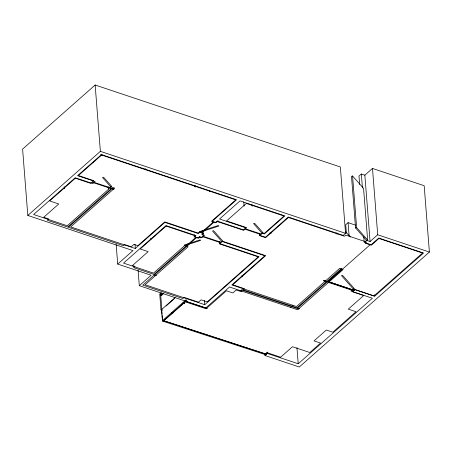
<?xml version="1.0" encoding="UTF-8"?>
<svg xmlns="http://www.w3.org/2000/svg" width="452" height="452" viewBox="0 0 452 452"><rect width="100%" height="100%" fill="white"/><g stroke="black" fill="none" stroke-linecap="round" stroke-linejoin="round"><path stroke-width="0.68" d="M266.499 354.215L265.866 354.786L162.573 321.101L163.206 320.53L266.499 354.215L266.392 352.831M199.761 232.272L199.247 231.69L218.389 225.452L218.904 226.034L199.761 232.272L198.321 233.548L164.901 222.378L135.317 248.515L70.698 226.91L114.661 188.072L110.644 186.732L102.508 177.551L103.581 177.201L111.723 186.382L110.644 186.732L108.294 188.812L108.864 189.004L67.258 225.763L33.612 214.514L75.218 177.755L92.773 183.619L95.123 181.54L77.575 175.675L101.457 154.573L236.582 199.744L211.745 221.689L215.186 222.836L217.18 221.073L243.458 229.865L245.815 227.785L219.531 219L240.023 200.897L284.833 215.875L264.341 233.978L262.041 233.209L253.532 223.61L254.606 223.26L263.115 232.859L262.041 233.209L259.691 235.289L265.431 237.21L288.274 217.028L343.215 235.396L345.565 233.317L340.345 166.98L95.152 85.01L22.6 149.103L27.821 215.44L132.967 250.594L117.701 264.075L151.121 275.251L139.306 285.687L205.835 307.925L229.514 287.009L297.569 309.761L343.096 269.539L339.655 268.386L296.484 306.535L231.865 284.929L264.849 255.792L221.689 241.362L212.536 231.034L213.61 230.684L222.768 241.012L221.689 241.362L219.339 243.442L259.052 256.719L204.745 304.699L145.098 284.76L188.083 246.781L184.642 245.634L184.128 245.052L200.106 239.842L200.62 240.424L184.642 245.634L153.522 273.127L123.549 263.104L165.991 225.604L195.965 235.628L194.642 236.791L198.083 237.944L199.405 236.775L201.874 237.605L204.231 235.526L201.761 234.701L203.202 233.424L202.982 230.627M27.821 215.44L100.372 151.341L95.152 85.01M144.363 169.579L145.42 168.641M201.134 232.74L213.677 221.655L211.802 221.028L235.741 199.88L101.615 155.036L78.411 175.54L93.626 180.63L92.344 181.76L114.062 189.021L113.593 189.439L111.87 188.863L68.382 227.283L123.402 245.679L124.633 244.594L131.21 246.792L133.928 244.391L137.826 245.69L164.743 221.909L198.162 233.079L199.259 232.113L203.694 233.594L202.598 234.565L204.202 235.102L202.92 236.232L221.277 242.368L222.553 241.238L265.686 255.657L232.701 284.794L244.475 288.732L243.199 289.862L296.919 307.823L326.451 281.732L323.406 280.715L323.875 280.296L326.92 281.319L341.266 268.641L341.955 268.872L327.61 281.545L354.182 290.433L328.355 281.669L370.092 244.798M201.818 232.966L214.367 221.887L216.237 222.514L217.339 221.542L243.645 230.339L244.922 229.204L260.827 234.52L259.55 235.656L265.59 237.673L288.432 217.491L344.481 236.232L345.763 235.102L366.561 242.057L365.284 243.187L371.324 245.21L378.957 238.464L422.541 253.035L373.928 295.987L355.04 289.67L354.283 290.337L328.355 281.669M200.05 237.899L201.106 236.967M160.274 293.625L161.319 292.698M160.426 295.591L163.048 293.275M161.296 295.241L163.392 293.393M161.59 295.342L163.161 293.953M160.985 309.925L161.827 309.179L160.567 293.212L159.731 293.953L160.985 309.925L162.217 310.338M175.167 297.574L161.55 309.603L162.421 320.654L163.358 320.971L186.925 300.151L185.987 299.834L162.421 320.654M166.065 306.01L174.444 298.602M264.855 354.119L264.968 355.515L299.303 366.99L429.4 252.052L424.179 185.715L372.488 168.438L364.854 175.178L361.334 174.003L358.984 176.077L359.645 184.456M240.69 290.743L243.04 288.664M355.453 225.119L348.085 222.655L345.729 224.734L346.39 233.113M290.608 307.433L292.964 305.354M264.968 355.515L267.318 353.436L298.213 363.764L372.386 298.235L350.95 291.071L353.306 288.992L354.379 288.642L342.543 275.285L341.469 275.635L353.306 288.992L374.736 296.156L423.552 253.024L378.748 238.046L371.165 244.741L364.205 242.413L366.555 240.334L367.629 239.984L363.572 188.394L352.566 175.975L351.492 176.325L355.549 227.921L366.555 240.334L370.075 241.515L377.708 234.769L372.488 168.438M355.549 227.921L356.628 227.571L367.629 239.984M185.241 301.365L207.378 308.58M183.382 302.676L184.727 303.111M183.15 302.885L184.495 303.32M182.953 303.06L184.297 303.501M171.726 312.535L173.071 312.976M377.708 234.769L429.4 252.052M100.372 151.341L345.565 233.317M269.771 233.012L271.098 233.458M186.393 301.631L187.625 302.043M161.872 309.71L162.166 309.806M345.311 231.396L350.317 237.046M374.623 294.76L374.736 296.156M364.854 175.178L370.075 241.515M361.334 174.003L362.436 187.964M363.764 236.825L364.148 241.713M352.566 175.975L356.628 227.571M348.085 222.655L349.13 235.921M336.853 232.78L336.96 234.176M296.947 347.707L298.213 363.764M259.527 233.192L259.634 234.588M267.211 352.04L267.318 353.436M252.052 204.784L252.159 206.18M243.781 201.948L244.108 206.14M241.995 275.398L242.108 276.793M218.005 220.57L218.113 221.966M219.175 241.345L219.282 242.741M209.27 190.264L209.383 191.659M199.835 236.356L199.942 237.752M195.626 185.676L195.733 187.066M204.417 300.507L204.745 304.699M194.529 185.371L194.637 186.766M194.479 234.701L194.642 236.791M187.862 243.99L187.97 245.385M161.098 293.489L161.251 295.455M161.703 310.044L162.031 314.191M162.138 315.569L162.573 321.101M150.776 238.21L150.889 239.605M138.097 270.324L139.306 285.687M134.99 244.323L135.317 248.515M116.164 244.526L117.701 264.075M108.13 186.716L108.237 188.111M101.773 154.194L101.881 155.584M100.694 154.544L100.807 155.934M93.53 161.291L93.637 162.692M64.184 186.659L64.348 188.755M75.377 178.218L49.663 200.942L58.76 203.982L43.708 217.282L48.833 218.994L47.392 220.265L67.693 227.051L111.186 188.631L91.875 182.173L90.598 183.309L75.377 178.218M166.15 226.073L140.222 248.979L148.177 251.634L132.442 265.533L134.967 266.381L133.583 267.601L153.962 274.415L195.908 237.356L194.032 236.729L195.128 235.763L166.15 226.073M154.126 275.11L142.781 285.127L182.89 298.54L184.173 297.405L198.468 302.185L201.134 299.834L207.253 301.879L258.216 256.855L219.525 243.916L220.802 242.786L202.451 236.65L201.168 237.78L199.564 237.243L198.468 238.215L196.592 237.588L154.646 274.647L156.409 275.234L155.883 275.697L154.126 275.11M246.374 203.434L226.559 220.932L246.673 227.661L245.391 228.791L261.301 234.108L262.578 232.978L264.183 233.514L283.997 216.011L246.374 203.434M185.314 301.8L163.782 320.818L265.482 353.989L266.991 352.656L280.602 357.21L292.467 346.724L309.823 352.526L320.541 343.062L314.038 340.887L326.321 330.033L332.825 332.209L356.029 311.705L348.306 309.123L363.724 295.501L352.639 291.794L353.713 290.845L327.135 281.963L297.608 308.055L299.326 308.631L298.857 309.044L242.73 290.28L241.187 291.642L236.215 289.981L232.87 292.936L226.446 290.789L206.112 308.75L185.314 301.8"/></g></svg>
